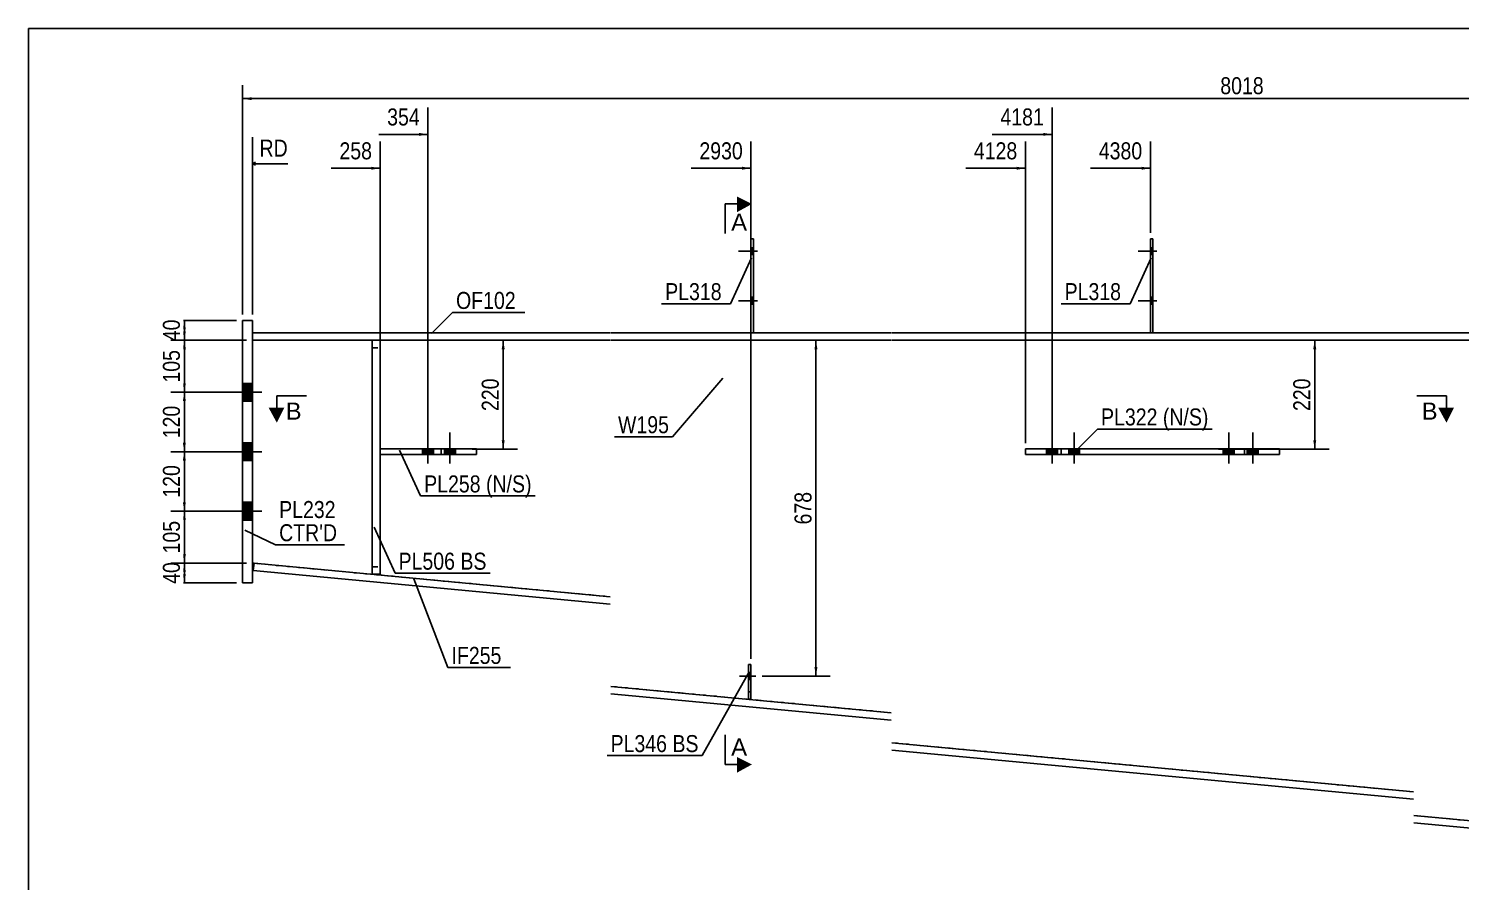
# Model space of a CAD drawing. Header units: millimetres. Extents: x -290 to 123, y -158 to 129.
# Drawn here: x -287.2 to -46.4, y -14.1 to 129.4 of the extents above; entities that cross this region are included whole.
import ezdxf

# ---------------------------------------------------------------- set-up
doc = ezdxf.new("R2010")
doc.units = ezdxf.units.MM
doc.linetypes.add('DXK_LINE_DOT1', pattern=[1.8814, 0.9407, -0.9407])
doc.linetypes.add('DXK_LINE_DOT2', pattern=[3.9198, 1.9599, -1.9599])
doc.styles.add('Arial', font='ARIAL.TTF', dxfattribs={"height": 0.2})
doc.styles.add('Arial Narrow', font='ARIALN.TTF', dxfattribs={"height": 0.2})

# ---------------------------------------------------------------- blocks, each defined once
blk = doc.blocks.new('Unknown-622979363-1210')
at = {"color": 5, "linetype": 'Continuous'}
for p, q in [((122.75, 129.41), (-287.25, 129.41)), ((-287.25, 129.41), (-287.25, -157.59))]:
    blk.add_line(p, q, dxfattribs=at)
blk = doc.blocks.new('Part-622979363-1990 - 1509')
at = {"color": 2, "linetype": 'Continuous'}
for p, q in [((-249.58, 76.96), (-249.58, 78.21)), ((-249.58, 78.21), (-189.4, 78.21)), ((-189.3, 78.21), (-142.13, 78.21)), ((-142.03, 78.21), (-54.28, 78.21)), ((-54.18, 78.21), (-31.56, 78.21)), ((-31.56, 78.21), (-31.56, 76.96)), ((-189.4, 76.96), (-249.58, 76.96)), ((-142.13, 76.96), (-189.3, 76.96)), ((-54.28, 76.96), (-142.03, 76.96)), ((-31.56, 76.96), (-54.18, 76.96))]:
    blk.add_line(p, q, dxfattribs=at)
blk = doc.blocks.new('Bolt-622979363-1798 - 1509')
at = {"linetype": 'Continuous'}
blk.add_hatch(color=3, dxfattribs=at).paths.add_polyline_path([(-165.72, 19.87), (-165.72, 21.03), (-166.13, 21.03), (-166.13, 19.87)])
at = {"color": 3, "linetype": 'Continuous'}
for p, q in [((-164.92, 20.45), (-167.67, 20.45)), ((-165.72, 21.03), (-166.13, 21.03)), ((-165.72, 19.87), (-166.13, 19.87))]:
    blk.add_line(p, q, dxfattribs=at)
blk = doc.blocks.new('Part-622979363-1928 - 1509')
at = {"color": 2, "linetype": 'Continuous'}
for p, q in [((-249.58, 80.29), (-251.25, 80.29)), ((-251.25, 80.29), (-251.25, 36.12)), ((-249.58, 36.12), (-249.58, 80.29)), ((-251.25, 36.12), (-249.58, 36.12))]:
    blk.add_line(p, q, dxfattribs=at)
blk = doc.blocks.new('Bolt-622979363-1800 - 1509')
at = {"linetype": 'Continuous'}
for points in [[(-115.98, 57.71), (-114.15, 57.71), (-114.15, 58.71), (-115.98, 58.71)], [(-112.27, 57.71), (-110.43, 57.71), (-110.43, 58.71), (-112.27, 58.71)]]:
    blk.add_hatch(color=3, dxfattribs=at).paths.add_polyline_path(points)
at = {"color": 3, "linetype": 'Continuous'}
for p, q in [((-115.06, 56.21), (-115.06, 61.46)), ((-111.35, 56.21), (-111.35, 61.46)), ((-115.98, 57.71), (-115.98, 58.71)), ((-114.15, 57.71), (-114.15, 58.71)), ((-112.27, 57.71), (-112.27, 58.71)), ((-110.43, 57.71), (-110.43, 58.71))]:
    blk.add_line(p, q, dxfattribs=at)
blk = doc.blocks.new('Part-622979363-1751 - 1509')
at = {"color": 7, "linetype": 'DXK_LINE_DOT1'}
for p, q in [((-249.58, 76.96), (-189.4, 76.96)), ((-249.58, 39.46), (-249.58, 76.96)), ((-189.3, 76.96), (-142.13, 76.96)), ((-142.03, 76.96), (-54.28, 76.96)), ((-54.18, 76.96), (-6.56, 76.96)), ((-249.33, 39.43), (-189.4, 33.8)), ((-189.3, 18.71), (-142.13, 14.27)), ((-142.03, 9.22), (-54.28, 0.96)), ((-54.18, -3.02), (-6.56, -7.5))]:
    blk.add_line(p, q, dxfattribs=at)
at = {"color": 2, "linetype": 'Continuous'}
for p, q in [((-6.56, -7.5), (-6.56, 76.96)), ((-249.33, 39.43), (-249.58, 39.46))]:
    blk.add_line(p, q, dxfattribs=at)
blk = doc.blocks.new('Part-622979363-1692 - 1509')
at = {"color": 2, "linetype": 'Continuous'}
for p, q in [((-166.13, 16.53), (-166.13, 22.37)), ((-166.13, 22.37), (-165.72, 22.37)), ((-165.72, 22.37), (-165.72, 16.53)), ((-165.72, 16.53), (-166.13, 16.53))]:
    blk.add_line(p, q, dxfattribs=at)
at = {"color": 7, "linetype": 'DXK_LINE_DOT1'}
blk.add_line((-166.13, 17.78), (-165.72, 17.78), dxfattribs=at)
blk = doc.blocks.new('Part-622979363-1795 - 1509')
at = {"color": 2, "linetype": 'Continuous'}
for p, q in [((-249.45, 38.19), (-249.33, 39.43)), ((-249.33, 39.43), (-189.4, 33.8)), ((-189.4, 32.54), (-249.45, 38.19)), ((-189.3, 18.71), (-142.13, 14.27)), ((-142.13, 13.02), (-189.3, 17.45)), ((-142.03, 9.22), (-54.28, 0.96)), ((-54.28, -0.29), (-142.03, 7.96)), ((-54.18, -3.02), (-31.56, -5.15)), ((-31.68, -6.39), (-54.18, -4.28)), ((-31.56, -5.15), (-31.68, -6.39))]:
    blk.add_line(p, q, dxfattribs=at)
blk = doc.blocks.new('Part-622979363-1719 - 1509')
at = {"color": 2, "linetype": 'Continuous'}
for p, q in [((-98.1, 94.04), (-98.51, 94.04)), ((-98.51, 94.04), (-98.51, 78.21)), ((-98.1, 78.21), (-98.1, 94.04))]:
    blk.add_line(p, q, dxfattribs=at)
at = {"color": 7, "linetype": 'DXK_LINE_DOT1'}
blk.add_line((-98.51, 78.21), (-98.1, 78.21), dxfattribs=at)
blk = doc.blocks.new('Bolt-622979363-1799 - 1509')
at = {"color": 3, "linetype": 'DXK_LINE_DOT2'}
for p, q in [((-164.92, 20.45), (-167.67, 20.45)), ((-165.72, 21.03), (-166.13, 21.03)), ((-165.72, 19.87), (-166.13, 19.87))]:
    blk.add_line(p, q, dxfattribs=at)
blk = doc.blocks.new('Part-622979363-1958 - 1509')
at = {"color": 7, "linetype": 'DXK_LINE_DOT1'}
for p, q in [((-166.13, 16.53), (-166.13, 22.37)), ((-166.13, 22.37), (-165.72, 22.37)), ((-165.72, 22.37), (-165.72, 16.53)), ((-165.72, 16.53), (-166.13, 16.53))]:
    blk.add_line(p, q, dxfattribs=at)
blk = doc.blocks.new('Bolt-622979363-1929 - 1509')
at = {"linetype": 'Continuous'}
for points in [[(-251.25, 69.71), (-251.25, 66.71), (-249.58, 66.71), (-249.58, 69.71)], [(-251.25, 69.71), (-251.25, 66.71), (-249.58, 66.71), (-249.58, 69.71)], [(-251.25, 59.71), (-251.25, 56.71), (-249.58, 56.71), (-249.58, 59.71)], [(-251.25, 59.71), (-251.25, 56.71), (-249.58, 56.71), (-249.58, 59.71)], [(-251.25, 49.71), (-251.25, 46.71), (-249.58, 46.71), (-249.58, 49.71)], [(-251.25, 49.71), (-251.25, 46.71), (-249.58, 46.71), (-249.58, 49.71)]]:
    blk.add_hatch(color=3, dxfattribs=at).paths.add_polyline_path(points)
at = {"color": 3, "linetype": 'Continuous'}
for p, q in [((-249.58, 69.71), (-251.25, 69.71)), ((-249.58, 69.71), (-251.25, 69.71)), ((-248, 68.21), (-251.25, 68.21)), ((-248, 68.21), (-251.25, 68.21)), ((-249.58, 66.71), (-251.25, 66.71)), ((-249.58, 66.71), (-251.25, 66.71)), ((-249.58, 59.71), (-251.25, 59.71)), ((-249.58, 59.71), (-251.25, 59.71)), ((-248, 58.21), (-251.25, 58.21)), ((-248, 58.21), (-251.25, 58.21)), ((-249.58, 56.71), (-251.25, 56.71)), ((-249.58, 56.71), (-251.25, 56.71)), ((-249.58, 49.71), (-251.25, 49.71)), ((-249.58, 49.71), (-251.25, 49.71)), ((-248, 48.21), (-251.25, 48.21)), ((-248, 48.21), (-251.25, 48.21)), ((-249.58, 46.71), (-251.25, 46.71)), ((-249.58, 46.71), (-251.25, 46.71))]:
    blk.add_line(p, q, dxfattribs=at)
blk = doc.blocks.new('Bolt-622979363-1801 - 1509')
at = {"linetype": 'Continuous'}
for points in [[(-165.3, 91.37), (-165.3, 92.54), (-165.72, 92.54), (-165.72, 91.37)], [(-165.3, 91.37), (-165.3, 92.54), (-165.72, 92.54), (-165.72, 91.37)], [(-165.3, 83.04), (-165.3, 84.21), (-165.72, 84.21), (-165.72, 83.04)], [(-165.3, 83.04), (-165.3, 84.21), (-165.72, 84.21), (-165.72, 83.04)]]:
    blk.add_hatch(color=3, dxfattribs=at).paths.add_polyline_path(points)
at = {"color": 3, "linetype": 'Continuous'}
for p, q in [((-164.63, 91.96), (-167.8, 91.96)), ((-164.63, 91.96), (-167.8, 91.96)), ((-165.3, 92.54), (-165.72, 92.54)), ((-165.3, 92.54), (-165.72, 92.54)), ((-165.3, 91.37), (-165.72, 91.37)), ((-165.3, 91.37), (-165.72, 91.37)), ((-164.63, 83.62), (-167.8, 83.62)), ((-164.63, 83.62), (-167.8, 83.62)), ((-165.3, 84.21), (-165.72, 84.21)), ((-165.3, 84.21), (-165.72, 84.21)), ((-165.3, 83.04), (-165.72, 83.04)), ((-165.3, 83.04), (-165.72, 83.04))]:
    blk.add_line(p, q, dxfattribs=at)
blk = doc.blocks.new('Bolt-622979363-1930 - 1509')
at = {"linetype": 'Continuous'}
for points in [[(-221, 57.71), (-219.16, 57.71), (-219.16, 58.71), (-221, 58.71)], [(-217.28, 57.71), (-215.45, 57.71), (-215.45, 58.71), (-217.28, 58.71)]]:
    blk.add_hatch(color=3, dxfattribs=at).paths.add_polyline_path(points)
at = {"color": 3, "linetype": 'Continuous'}
for p, q in [((-220.08, 56.21), (-220.08, 61.46)), ((-216.37, 56.21), (-216.37, 61.46)), ((-221, 57.71), (-221, 58.71)), ((-219.16, 57.71), (-219.16, 58.71)), ((-217.28, 57.71), (-217.28, 58.71)), ((-215.45, 57.71), (-215.45, 58.71))]:
    blk.add_line(p, q, dxfattribs=at)
blk = doc.blocks.new('Bolt-622979363-1802 - 1509')
at = {"linetype": 'Continuous'}
for points in [[(-98.1, 91.37), (-98.1, 92.54), (-98.51, 92.54), (-98.51, 91.37)], [(-98.1, 91.37), (-98.1, 92.54), (-98.51, 92.54), (-98.51, 91.37)], [(-98.1, 83.04), (-98.1, 84.21), (-98.51, 84.21), (-98.51, 83.04)], [(-98.1, 83.04), (-98.1, 84.21), (-98.51, 84.21), (-98.51, 83.04)]]:
    blk.add_hatch(color=3, dxfattribs=at).paths.add_polyline_path(points)
at = {"color": 3, "linetype": 'Continuous'}
for p, q in [((-97.43, 91.96), (-100.6, 91.96)), ((-97.43, 91.96), (-100.6, 91.96)), ((-98.1, 92.54), (-98.51, 92.54)), ((-98.1, 92.54), (-98.51, 92.54)), ((-98.1, 91.37), (-98.51, 91.37)), ((-98.1, 91.37), (-98.51, 91.37)), ((-97.43, 83.62), (-100.6, 83.62)), ((-97.43, 83.62), (-100.6, 83.62)), ((-98.1, 84.21), (-98.51, 84.21)), ((-98.1, 84.21), (-98.51, 84.21)), ((-98.1, 83.04), (-98.51, 83.04)), ((-98.1, 83.04), (-98.51, 83.04))]:
    blk.add_line(p, q, dxfattribs=at)
blk = doc.blocks.new('Part-622979363-1935 - 1509')
at = {"color": 2, "linetype": 'Continuous'}
for p, q in [((-165.72, 78.21), (-165.72, 94.04)), ((-165.72, 94.04), (-165.3, 94.04)), ((-165.3, 78.21), (-165.3, 94.04))]:
    blk.add_line(p, q, dxfattribs=at)
at = {"color": 7, "linetype": 'DXK_LINE_DOT1'}
blk.add_line((-165.72, 78.21), (-165.3, 78.21), dxfattribs=at)
blk = doc.blocks.new('Bolt-622979363-1936 - 1509')
at = {"linetype": 'Continuous'}
for points in [[(-86.26, 57.71), (-84.43, 57.71), (-84.43, 58.71), (-86.26, 58.71)], [(-82.22, 57.71), (-80.39, 57.71), (-80.39, 58.71), (-82.22, 58.71)]]:
    blk.add_hatch(color=3, dxfattribs=at).paths.add_polyline_path(points)
at = {"color": 3, "linetype": 'Continuous'}
for p, q in [((-85.34, 56.21), (-85.34, 61.46)), ((-81.31, 56.21), (-81.31, 61.46)), ((-86.26, 57.71), (-86.26, 58.71)), ((-84.43, 57.71), (-84.43, 58.71)), ((-82.22, 57.71), (-82.22, 58.71)), ((-80.39, 57.71), (-80.39, 58.71))]:
    blk.add_line(p, q, dxfattribs=at)
blk = doc.blocks.new('Part-622979363-2034 - 1509')
at = {"color": 2, "linetype": 'Continuous'}
for p, q in [((-229.43, 76.96), (-229.43, 37.58)), ((-228.1, 76.96), (-228.1, 58.71)), ((-228.1, 37.58), (-228.1, 57.71)), ((-229.43, 37.58), (-228.1, 37.58))]:
    blk.add_line(p, q, dxfattribs=at)
at = {"color": 7, "linetype": 'DXK_LINE_DOT1'}
for p, q in [((-229.43, 75.71), (-228.1, 75.71)), ((-228.1, 58.71), (-228.1, 38.83)), ((-229.43, 38.83), (-228.1, 38.83))]:
    blk.add_line(p, q, dxfattribs=at)
blk = doc.blocks.new('Part-622979363-2093 - 1509')
at = {"color": 2, "linetype": 'Continuous'}
for p, q in [((-228.1, 57.71), (-228.1, 58.71)), ((-211.9, 58.71), (-228.1, 58.71)), ((-217.87, 57.71), (-217.87, 58.71)), ((-211.9, 57.71), (-211.9, 58.71)), ((-211.9, 57.71), (-228.1, 57.71))]:
    blk.add_line(p, q, dxfattribs=at)
blk = doc.blocks.new('Part-622979363-2098 - 1509')
at = {"color": 7, "linetype": 'DXK_LINE_DOT1'}
for p, q in [((-229.43, 76.96), (-229.43, 37.58)), ((-228.1, 76.96), (-228.1, 58.71)), ((-228.1, 38.83), (-228.1, 37.58)), ((-229.43, 37.58), (-228.1, 37.58))]:
    blk.add_line(p, q, dxfattribs=at)
blk = doc.blocks.new('Part-622979363-8249 - 1509')
at = {"color": 2, "linetype": 'Continuous'}
for p, q in [((-76.78, 58.71), (-119.53, 58.71)), ((-119.53, 58.71), (-119.53, 57.71)), ((-113.56, 57.71), (-113.56, 58.71)), ((-82.69, 57.71), (-82.69, 58.71)), ((-76.78, 58.71), (-76.78, 57.71)), ((-76.78, 57.71), (-119.53, 57.71))]:
    blk.add_line(p, q, dxfattribs=at)
blk = doc.blocks.new('StraightDimension-622979363-2639 - 1509')
at = {"linetype": 'Continuous'}
for points in [[(-261.3, 66.71), (-261.05, 68.21), (-260.8, 66.71)], [(-260.8, 59.71), (-261.05, 58.21), (-261.3, 59.71)]]:
    blk.add_hatch(color=7, dxfattribs=at).paths.add_polyline_path(points)
at = {"color": 7, "linetype": 'Continuous'}
for p, q in [((-250.58, 68.21), (-263.3, 68.21)), ((-261.05, 58.21), (-261.05, 68.21)), ((-250.58, 58.21), (-263.3, 58.21))]:
    blk.add_line(p, q, dxfattribs=at)
at = {"color": 0}
blk.add_wipeout([(-261.2, 66.55), (-265.4, 66.55), (-265.4, 59.87), (-261.2, 59.87)], dxfattribs=at)
at = {"color": 3, "style": 'Arial Narrow'}
blk.add_text('120', height=2.863, rotation=90.0002, dxfattribs=at).set_placement((-261.8, 60.47))
blk = doc.blocks.new('StraightDimension-622979363-2538 - 1509')
at = {"linetype": 'Continuous'}
blk.add_hatch(color=7, dxfattribs=at).paths.add_polyline_path([(-249.75, 117.37), (-251.25, 117.62), (-249.75, 117.87)])
at = {"color": 7, "linetype": 'Continuous'}
for p, q in [((-251.25, 81.29), (-251.25, 119.87)), ((-251.25, 117.62), (85.04, 117.62))]:
    blk.add_line(p, q, dxfattribs=at)
at = {"color": 0}
blk.add_wipeout([(-78.85, 117.77), (-78.85, 121.97), (-87.36, 121.97), (-87.36, 117.77)], dxfattribs=at)
at = {"color": 3, "style": 'Arial Narrow'}
blk.add_text('8018', height=2.863, dxfattribs=at).set_placement((-86.76, 118.37))
blk = doc.blocks.new('StraightDimension-622979363-2110 - 1509')
at = {"linetype": 'Continuous'}
for points in [[(-155.04, 75.46), (-154.79, 76.96), (-154.54, 75.46)], [(-154.54, 21.95), (-154.79, 20.45), (-155.04, 21.95)]]:
    blk.add_hatch(color=7, dxfattribs=at).paths.add_polyline_path(points)
at = {"color": 7, "linetype": 'Continuous'}
for p, q in [((-163.84, 76.96), (-152.39, 76.96)), ((-154.79, 20.45), (-154.79, 76.96)), ((-163.82, 20.45), (-152.39, 20.45))]:
    blk.add_line(p, q, dxfattribs=at)
at = {"color": 0}
blk.add_wipeout([(-154.94, 52.05), (-159.14, 52.05), (-159.14, 45.36), (-154.94, 45.36)], dxfattribs=at)
at = {"color": 3, "style": 'Arial Narrow'}
blk.add_text('678', height=2.863, rotation=90.0002, dxfattribs=at).set_placement((-155.54, 45.96))
blk = doc.blocks.new('StraightDimension-622979363-2570 - 1509')
at = {"linetype": 'Continuous'}
for points in [[(-261.3, 78.79), (-261.05, 80.29), (-260.8, 78.79)], [(-260.8, 78.46), (-261.05, 76.96), (-261.3, 78.46)]]:
    blk.add_hatch(color=7, dxfattribs=at).paths.add_polyline_path(points)
at = {"color": 7, "linetype": 'Continuous'}
for p, q in [((-252.25, 80.29), (-263.3, 80.29)), ((-261.05, 76.96), (-261.05, 80.29)), ((-250.58, 76.96), (-263.3, 76.96))]:
    blk.add_line(p, q, dxfattribs=at)
at = {"color": 0}
blk.add_wipeout([(-261.2, 81.05), (-265.4, 81.05), (-265.4, 76.2), (-261.2, 76.2)], dxfattribs=at)
at = {"color": 3, "style": 'Arial Narrow'}
blk.add_text('40', height=2.863, rotation=90.0002, dxfattribs=at).set_placement((-261.8, 76.8))
blk = doc.blocks.new('StraightDimension-622979363-2579 - 1509')
at = {"linetype": 'Continuous'}
for points in [[(-261.3, 37.96), (-261.05, 39.46), (-260.8, 37.96)], [(-260.8, 37.62), (-261.05, 36.12), (-261.3, 37.62)]]:
    blk.add_hatch(color=7, dxfattribs=at).paths.add_polyline_path(points)
at = {"color": 7, "linetype": 'Continuous'}
for p, q in [((-250.58, 39.46), (-263.3, 39.46)), ((-261.05, 36.12), (-261.05, 39.46)), ((-252.25, 36.12), (-263.3, 36.12))]:
    blk.add_line(p, q, dxfattribs=at)
at = {"color": 0}
blk.add_wipeout([(-261.2, 40.22), (-265.4, 40.22), (-265.4, 35.36), (-261.2, 35.36)], dxfattribs=at)
at = {"color": 3, "style": 'Arial Narrow'}
blk.add_text('40', height=2.863, rotation=90.0002, dxfattribs=at).set_placement((-261.8, 35.96))
blk = doc.blocks.new('StraightDimension-622979363-2589 - 1509')
at = {"linetype": 'Continuous'}
for points in [[(-261.3, 56.71), (-261.05, 58.21), (-260.8, 56.71)], [(-260.8, 49.71), (-261.05, 48.21), (-261.3, 49.71)]]:
    blk.add_hatch(color=7, dxfattribs=at).paths.add_polyline_path(points)
at = {"color": 7, "linetype": 'Continuous'}
for p, q in [((-250.58, 58.21), (-263.3, 58.21)), ((-261.05, 48.21), (-261.05, 58.21)), ((-250.58, 48.21), (-263.3, 48.21))]:
    blk.add_line(p, q, dxfattribs=at)
at = {"color": 0}
blk.add_wipeout([(-261.2, 56.55), (-265.4, 56.55), (-265.4, 49.87), (-261.2, 49.87)], dxfattribs=at)
at = {"color": 3, "style": 'Arial Narrow'}
blk.add_text('120', height=2.863, rotation=90.0002, dxfattribs=at).set_placement((-261.8, 50.47))
blk = doc.blocks.new('StraightDimension-622979363-2606 - 1509')
at = {"linetype": 'Continuous'}
for points in [[(-261.3, 46.71), (-261.05, 48.21), (-260.8, 46.71)], [(-260.8, 40.96), (-261.05, 39.46), (-261.3, 40.96)]]:
    blk.add_hatch(color=7, dxfattribs=at).paths.add_polyline_path(points)
at = {"color": 7, "linetype": 'Continuous'}
for p, q in [((-250.58, 48.21), (-263.3, 48.21)), ((-261.05, 39.46), (-261.05, 48.21)), ((-250.58, 39.46), (-263.3, 39.46))]:
    blk.add_line(p, q, dxfattribs=at)
at = {"color": 0}
blk.add_wipeout([(-261.2, 47.18), (-265.4, 47.18), (-265.4, 40.49), (-261.2, 40.49)], dxfattribs=at)
at = {"color": 3, "style": 'Arial Narrow'}
blk.add_text('105', height=2.863, rotation=90.0002, dxfattribs=at).set_placement((-261.8, 41.09))
blk = doc.blocks.new('StraightDimension-622979363-2623 - 1509')
at = {"linetype": 'Continuous'}
for points in [[(-261.3, 75.46), (-261.05, 76.96), (-260.8, 75.46)], [(-260.8, 69.71), (-261.05, 68.21), (-261.3, 69.71)]]:
    blk.add_hatch(color=7, dxfattribs=at).paths.add_polyline_path(points)
at = {"color": 7, "linetype": 'Continuous'}
for p, q in [((-250.58, 76.96), (-263.3, 76.96)), ((-261.05, 68.21), (-261.05, 76.96)), ((-250.58, 68.21), (-263.3, 68.21))]:
    blk.add_line(p, q, dxfattribs=at)
at = {"color": 0}
blk.add_wipeout([(-261.2, 75.93), (-265.4, 75.93), (-265.4, 69.24), (-261.2, 69.24)], dxfattribs=at)
at = {"color": 3, "style": 'Arial Narrow'}
blk.add_text('105', height=2.863, rotation=90.0002, dxfattribs=at).set_placement((-261.8, 69.84))
blk = doc.blocks.new('StraightDimension-622979363-9991 - 1509')
at = {"linetype": 'Continuous'}
for points in [[(-71.12, 75.46), (-70.87, 76.96), (-70.62, 75.46)], [(-70.62, 60.12), (-70.87, 58.62), (-71.12, 60.12)]]:
    blk.add_hatch(color=7, dxfattribs=at).paths.add_polyline_path(points)
at = {"color": 7, "linetype": 'Continuous'}
for p, q in [((-87.09, 76.96), (-68.47, 76.96)), ((-70.87, 58.62), (-70.87, 76.96)), ((-87.09, 58.62), (-68.47, 58.62))]:
    blk.add_line(p, q, dxfattribs=at)
at = {"color": 0}
blk.add_wipeout([(-71.02, 71.13), (-75.22, 71.13), (-75.22, 64.45), (-71.02, 64.45)], dxfattribs=at)
at = {"color": 3, "style": 'Arial Narrow'}
blk.add_text('220', height=2.863, rotation=90.0002, dxfattribs=at).set_placement((-71.62, 65.05))
blk = doc.blocks.new('StraightDimension-622979363-10006 - 1509')
at = {"linetype": 'Continuous'}
for points in [[(-207.66, 75.46), (-207.41, 76.96), (-207.16, 75.46)], [(-207.16, 60.12), (-207.41, 58.62), (-207.66, 60.12)]]:
    blk.add_hatch(color=7, dxfattribs=at).paths.add_polyline_path(points)
at = {"color": 7, "linetype": 'Continuous'}
for p, q in [((-212.63, 76.96), (-205.01, 76.96)), ((-207.41, 58.62), (-207.41, 76.96)), ((-212.63, 58.62), (-205.01, 58.62))]:
    blk.add_line(p, q, dxfattribs=at)
at = {"color": 0}
blk.add_wipeout([(-207.56, 71.13), (-211.76, 71.13), (-211.76, 64.45), (-207.56, 64.45)], dxfattribs=at)
at = {"color": 3, "style": 'Arial Narrow'}
blk.add_text('220', height=2.863, rotation=90.0002, dxfattribs=at).set_placement((-208.16, 65.05))
blk = doc.blocks.new('StraightDimension-622979363-14090 - 1509')
at = {"linetype": 'Continuous'}
blk.add_hatch(color=7, dxfattribs=at).paths.add_polyline_path([(-100.01, 106.16), (-98.51, 105.91), (-100.01, 105.66)])
at = {"color": 7, "linetype": 'Continuous'}
for p, q in [((-98.51, 95.04), (-98.51, 110.41)), ((-108.58, 105.91), (-98.51, 105.91))]:
    blk.add_line(p, q, dxfattribs=at)
at = {"color": 0}
blk.add_wipeout([(-99.29, 106.81), (-99.29, 111.01), (-107.8, 111.01), (-107.8, 106.81)], dxfattribs=at)
at = {"color": 3, "style": 'Arial Narrow'}
blk.add_text('4380', height=2.863, dxfattribs=at).set_placement((-107.2, 107.41))
blk = doc.blocks.new('StraightDimension-622979363-14091 - 1509')
at = {"linetype": 'Continuous'}
blk.add_hatch(color=7, dxfattribs=at).paths.add_polyline_path([(-116.56, 111.86), (-115.06, 111.61), (-116.56, 111.36)])
at = {"color": 7, "linetype": 'Continuous'}
for p, q in [((-115.06, 59.21), (-115.06, 116.11)), ((-125.13, 111.61), (-115.06, 111.61))]:
    blk.add_line(p, q, dxfattribs=at)
at = {"color": 0}
blk.add_wipeout([(-115.84, 112.51), (-115.84, 116.71), (-124.35, 116.71), (-124.35, 112.51)], dxfattribs=at)
at = {"color": 3, "style": 'Arial Narrow'}
blk.add_text('4181', height=2.863, dxfattribs=at).set_placement((-123.75, 113.11))
blk = doc.blocks.new('StraightDimension-622979363-14092 - 1509')
at = {"linetype": 'Continuous'}
blk.add_hatch(color=7, dxfattribs=at).paths.add_polyline_path([(-121.03, 106.16), (-119.53, 105.91), (-121.03, 105.66)])
at = {"color": 7, "linetype": 'Continuous'}
for p, q in [((-119.53, 59.62), (-119.53, 110.41)), ((-129.59, 105.91), (-119.53, 105.91))]:
    blk.add_line(p, q, dxfattribs=at)
at = {"color": 0}
blk.add_wipeout([(-120.31, 106.81), (-120.31, 111.01), (-128.82, 111.01), (-128.82, 106.81)], dxfattribs=at)
at = {"color": 3, "style": 'Arial Narrow'}
blk.add_text('4128', height=2.863, dxfattribs=at).set_placement((-128.22, 107.41))
blk = doc.blocks.new('StraightDimension-622979363-14093 - 1509')
at = {"linetype": 'Continuous'}
blk.add_hatch(color=7, dxfattribs=at).paths.add_polyline_path([(-167.22, 106.16), (-165.72, 105.91), (-167.22, 105.66)])
at = {"color": 7, "linetype": 'Continuous'}
for p, q in [((-165.72, 23.37), (-165.72, 110.41)), ((-175.78, 105.91), (-165.72, 105.91))]:
    blk.add_line(p, q, dxfattribs=at)
at = {"color": 0}
blk.add_wipeout([(-166.49, 106.81), (-166.49, 111.01), (-175, 111.01), (-175, 106.81)], dxfattribs=at)
at = {"color": 3, "style": 'Arial Narrow'}
blk.add_text('2930', height=2.863, dxfattribs=at).set_placement((-174.4, 107.41))
blk = doc.blocks.new('StraightDimension-622979363-14094 - 1509')
at = {"linetype": 'Continuous'}
blk.add_hatch(color=7, dxfattribs=at).paths.add_polyline_path([(-221.57, 111.86), (-220.07, 111.61), (-221.57, 111.36)])
at = {"color": 7, "linetype": 'Continuous'}
for p, q in [((-220.07, 59.21), (-220.07, 116.11)), ((-228.31, 111.61), (-220.07, 111.61))]:
    blk.add_line(p, q, dxfattribs=at)
at = {"color": 0}
blk.add_wipeout([(-220.85, 112.51), (-220.85, 116.71), (-227.53, 116.71), (-227.53, 112.51)], dxfattribs=at)
at = {"color": 3, "style": 'Arial Narrow'}
blk.add_text('354', height=2.863, dxfattribs=at).set_placement((-226.93, 113.11))
blk = doc.blocks.new('StraightDimension-622979363-14095 - 1509')
at = {"linetype": 'Continuous'}
blk.add_hatch(color=7, dxfattribs=at).paths.add_polyline_path([(-229.6, 106.16), (-228.1, 105.91), (-229.6, 105.66)])
at = {"color": 7, "linetype": 'Continuous'}
for p, q in [((-228.1, 38.58), (-228.1, 110.41)), ((-236.33, 105.91), (-228.1, 105.91))]:
    blk.add_line(p, q, dxfattribs=at)
at = {"color": 0, "linetype": 'Continuous'}
blk.add_wipeout([(-243.05, 107.26), (-243.05, 111.46), (-249, 111.46), (-249, 107.26)], dxfattribs=at)
at = {"color": 7, "linetype": 'Continuous'}
for p, q in [((-249.58, 81.29), (-249.58, 111.16)), ((-249.08, 106.91), (-249.58, 106.66)), ((-249.08, 106.41), (-249.58, 106.66)), ((-243.65, 106.66), (-249.58, 106.66))]:
    blk.add_line(p, q, dxfattribs=at)
at = {"color": 3, "linetype": 'Continuous', "style": 'Arial Narrow'}
blk.add_text('RD', height=2.863, dxfattribs=at).set_placement((-248.4, 107.86))
at = {"color": 0}
blk.add_wipeout([(-228.87, 106.81), (-228.87, 111.01), (-235.56, 111.01), (-235.56, 106.81)], dxfattribs=at)
at = {"color": 3, "style": 'Arial Narrow'}
blk.add_text('258', height=2.863, dxfattribs=at).set_placement((-234.96, 107.41))
blk = doc.blocks.new('Mark-622979363-1924 - 1509')
at = {"color": 0}
blk.add_wipeout([(-235.6, 47.04), (-235.6, 50.04), (-245.1, 50.04), (-245.1, 47.04)], dxfattribs=at)
blk.add_wipeout([(-235.6, 47.04), (-235.6, 50.04), (-245.1, 50.04), (-245.1, 47.04)], dxfattribs=at)
blk.add_wipeout([(-235.34, 43.14), (-235.34, 46.14), (-245.1, 46.14), (-245.1, 43.14)], dxfattribs=at)
blk.add_wipeout([(-235.34, 43.14), (-235.34, 46.14), (-245.1, 46.14), (-245.1, 43.14)], dxfattribs=at)
at = {"color": 7, "linetype": 'Continuous'}
for p, q in [((-250.89, 44.98), (-245.7, 42.54)), ((-245.7, 42.54), (-234.1, 42.54))]:
    blk.add_line(p, q, dxfattribs=at)
at = {"color": 3, "style": 'Arial Narrow'}
blk.add_text('PL232', height=2.863, dxfattribs=at).set_placement((-245.1, 47.04))
at = {"color": 1, "style": 'Arial Narrow'}
blk.add_text("CTR'D", height=2.863, dxfattribs=at).set_placement((-245.1, 43.14))
blk = doc.blocks.new('Mark-622979363-1791 - 1509')
at = {"color": 0}
blk.add_wipeout([(-207.7, 22.49), (-207.7, 25.49), (-216.1, 25.49), (-216.1, 22.49)], dxfattribs=at)
blk.add_wipeout([(-207.7, 22.49), (-207.7, 25.49), (-216.1, 25.49), (-216.1, 22.49)], dxfattribs=at)
at = {"color": 7, "linetype": 'Continuous'}
for p, q in [((-222.46, 36.8), (-216.7, 21.89)), ((-216.7, 21.89), (-206.2, 21.89))]:
    blk.add_line(p, q, dxfattribs=at)
at = {"color": 3, "style": 'Arial Narrow'}
blk.add_text('IF255', height=2.863, dxfattribs=at).set_placement((-216.1, 22.49))
blk = doc.blocks.new('Mark-622979363-1715 - 1509')
at = {"color": 7, "linetype": 'Continuous'}
blk.add_line((-98.41, 90.85), (-101.94, 83.11), dxfattribs=at)
at = {"color": 0}
blk.add_wipeout([(-103.44, 83.71), (-103.44, 86.71), (-112.95, 86.71), (-112.95, 83.71)], dxfattribs=at)
blk.add_wipeout([(-103.44, 83.71), (-103.44, 86.71), (-112.95, 86.71), (-112.95, 83.71)], dxfattribs=at)
at = {"color": 7, "linetype": 'Continuous'}
blk.add_line((-113.55, 83.11), (-101.94, 83.11), dxfattribs=at)
at = {"color": 3, "style": 'Arial Narrow'}
blk.add_text('PL318', height=2.863, dxfattribs=at).set_placement((-112.95, 83.71))
blk = doc.blocks.new('Mark-622979363-1747 - 1509')
at = {"color": 0}
blk.add_wipeout([(-179.51, 61.32), (-179.51, 64.32), (-188.09, 64.32), (-188.09, 61.32)], dxfattribs=at)
blk.add_wipeout([(-179.51, 61.32), (-179.51, 64.32), (-188.09, 64.32), (-188.09, 61.32)], dxfattribs=at)
at = {"color": 7, "linetype": 'Continuous'}
for p in [(-170.48, 70.56), (-188.69, 60.72)]:
    blk.add_line(p, (-178.91, 60.72), dxfattribs=at)
at = {"color": 3, "style": 'Arial Narrow'}
blk.add_text('W195', height=2.863, dxfattribs=at).set_placement((-188.09, 61.32))
blk = doc.blocks.new('Mark-622979363-1931 - 1509')
at = {"color": 7, "linetype": 'Continuous'}
blk.add_line((-165.61, 90.85), (-169.14, 83.11), dxfattribs=at)
at = {"color": 0}
blk.add_wipeout([(-170.64, 83.71), (-170.64, 86.71), (-180.15, 86.71), (-180.15, 83.71)], dxfattribs=at)
blk.add_wipeout([(-170.64, 83.71), (-170.64, 86.71), (-180.15, 86.71), (-180.15, 83.71)], dxfattribs=at)
at = {"color": 7, "linetype": 'Continuous'}
blk.add_line((-180.75, 83.11), (-169.14, 83.11), dxfattribs=at)
at = {"color": 3, "style": 'Arial Narrow'}
blk.add_text('PL318', height=2.863, dxfattribs=at).set_placement((-180.15, 83.71))
blk = doc.blocks.new('Mark-622979363-1986 - 1509')
at = {"color": 0}
blk.add_wipeout([(-205.29, 82.23), (-205.29, 85.23), (-215.34, 85.23), (-215.34, 82.23)], dxfattribs=at)
blk.add_wipeout([(-205.29, 82.23), (-205.29, 85.23), (-215.34, 85.23), (-215.34, 82.23)], dxfattribs=at)
at = {"color": 7, "linetype": 'Continuous'}
for p, q in [((-219.47, 78.09), (-215.94, 81.63)), ((-215.94, 81.63), (-203.79, 81.63))]:
    blk.add_line(p, q, dxfattribs=at)
at = {"color": 3, "style": 'Arial Narrow'}
blk.add_text('OF102', height=2.863, dxfattribs=at).set_placement((-215.34, 82.23))
blk = doc.blocks.new('Mark-622979363-2089 - 1509')
at = {"color": 0}
blk.add_wipeout([(-211.2, 51.35), (-211.2, 54.35), (-220.7, 54.35), (-220.7, 51.35)], dxfattribs=at)
blk.add_wipeout([(-211.2, 51.35), (-211.2, 54.35), (-220.7, 54.35), (-220.7, 51.35)], dxfattribs=at)
at = {"color": 7, "linetype": 'Continuous'}
blk.add_line((-224.83, 58.48), (-221.3, 50.75), dxfattribs=at)
at = {"color": 0}
blk.add_wipeout([(-202.63, 51.35), (-202.63, 54.35), (-210.3, 54.35), (-210.3, 51.35)], dxfattribs=at)
blk.add_wipeout([(-202.63, 51.35), (-202.63, 54.35), (-210.3, 54.35), (-210.3, 51.35)], dxfattribs=at)
at = {"color": 7, "linetype": 'Continuous'}
blk.add_line((-221.3, 50.75), (-202.03, 50.75), dxfattribs=at)
at = {"color": 3, "style": 'Arial Narrow'}
for s, p in [('PL258', (-220.7, 51.35)), ('(N/', (-210.3, 51.35)), ('S)', (-205.92, 51.35))]:
    blk.add_text(s, height=2.863, dxfattribs=at).set_placement(p)
blk = doc.blocks.new('SectionMark-622979363-2679 - 1509')
at = {"color": 7, "linetype": 'Continuous'}
for p, q in [((-170.05, 99.9), (-168.05, 99.9)), ((-170.05, 5.57), (-168.05, 5.57))]:
    blk.add_line(p, q, dxfattribs=at)
at = {"color": 0, "linetype": 'Continuous'}
for points in [[(-166.38, 95.4), (-166.38, 98.4), (-169.05, 98.4), (-169.05, 95.4)], [(-166.38, 7.07), (-166.38, 10.07), (-169.05, 10.07), (-169.05, 7.07)]]:
    blk.add_wipeout(points, dxfattribs=at)
at = {"linetype": 'Continuous'}
for points in [[(-168.05, 101.15), (-165.55, 99.9), (-168.05, 98.53)], [(-168.05, 6.82), (-165.55, 5.57), (-168.05, 4.2)]]:
    blk.add_hatch(color=7, dxfattribs=at).paths.add_polyline_path(points)
at = {"color": 7, "linetype": 'Continuous'}
for p, q in [((-170.05, 99.9), (-170.05, 94.9)), ((-170.05, 5.57), (-170.05, 10.57))]:
    blk.add_line(p, q, dxfattribs=at)
at = {"color": 136, "linetype": 'Continuous', "style": 'Arial'}
for p in [(-169.05, 95.4), (-169.05, 7.07)]:
    blk.add_text('A', height=2.87, dxfattribs=at).set_placement(p)
blk = doc.blocks.new('MarkSet-622979363-9838 - 1509')
at = {"color": 0}
blk.add_wipeout([(-215.5, 38.35), (-215.5, 41.35), (-225.01, 41.35), (-225.01, 38.35)], dxfattribs=at)
blk.add_wipeout([(-215.5, 38.35), (-215.5, 41.35), (-225.01, 41.35), (-225.01, 38.35)], dxfattribs=at)
at = {"color": 7, "linetype": 'Continuous'}
blk.add_line((-229.14, 45.48), (-225.61, 37.75), dxfattribs=at)
at = {"color": 0}
blk.add_wipeout([(-210.22, 38.35), (-210.22, 41.35), (-214.6, 41.35), (-214.6, 38.35)], dxfattribs=at)
blk.add_wipeout([(-210.22, 38.35), (-210.22, 41.35), (-214.6, 41.35), (-214.6, 38.35)], dxfattribs=at)
at = {"color": 7, "linetype": 'Continuous'}
blk.add_line((-225.61, 37.75), (-209.62, 37.75), dxfattribs=at)
at = {"color": 3, "style": 'Arial Narrow'}
for s, p in [('PL506', (-225.01, 38.35)), ('BS', (-214.6, 38.35))]:
    blk.add_text(s, height=2.863, dxfattribs=at).set_placement(p)
blk = doc.blocks.new('MarkSet-622979363-2704 - 1509')
at = {"color": 0}
blk.add_wipeout([(-179.83, 7.65), (-179.83, 10.65), (-189.34, 10.65), (-189.34, 7.65)], dxfattribs=at)
blk.add_wipeout([(-179.83, 7.65), (-179.83, 10.65), (-189.34, 10.65), (-189.34, 7.65)], dxfattribs=at)
blk.add_wipeout([(-174.55, 7.65), (-174.55, 10.65), (-178.93, 10.65), (-178.93, 7.65)], dxfattribs=at)
blk.add_wipeout([(-174.55, 7.65), (-174.55, 10.65), (-178.93, 10.65), (-178.93, 7.65)], dxfattribs=at)
at = {"color": 7, "linetype": 'Continuous'}
for p in [(-166.02, 21.18), (-189.94, 7.05)]:
    blk.add_line(p, (-173.95, 7.05), dxfattribs=at)
at = {"color": 3, "style": 'Arial Narrow'}
for s, p in [('PL346', (-189.34, 7.65)), ('BS', (-178.93, 7.65))]:
    blk.add_text(s, height=2.863, dxfattribs=at).set_placement(p)
blk = doc.blocks.new('Mark-622979363-8261 - 1509')
at = {"color": 0}
blk.add_wipeout([(-97.32, 62.62), (-97.32, 65.62), (-106.82, 65.62), (-106.82, 62.62)], dxfattribs=at)
blk.add_wipeout([(-97.32, 62.62), (-97.32, 65.62), (-106.82, 65.62), (-106.82, 62.62)], dxfattribs=at)
at = {"color": 7, "linetype": 'Continuous'}
blk.add_line((-110.96, 58.48), (-107.42, 62.02), dxfattribs=at)
at = {"color": 0}
blk.add_wipeout([(-88.75, 62.62), (-88.75, 65.62), (-96.42, 65.62), (-96.42, 62.62)], dxfattribs=at)
blk.add_wipeout([(-88.75, 62.62), (-88.75, 65.62), (-96.42, 65.62), (-96.42, 62.62)], dxfattribs=at)
at = {"color": 7, "linetype": 'Continuous'}
blk.add_line((-107.42, 62.02), (-88.15, 62.02), dxfattribs=at)
at = {"color": 3, "style": 'Arial Narrow'}
for s, p in [('PL322', (-106.82, 62.62)), ('(N/', (-96.42, 62.62)), ('S)', (-92.04, 62.62))]:
    blk.add_text(s, height=2.863, dxfattribs=at).set_placement(p)
blk = doc.blocks.new('SectionMark-622979363-12331 - 1509')
at = {"color": 7, "linetype": 'Continuous'}
for p, q in [((-245.5, 67.6), (-245.5, 65.6)), ((-48.71, 67.6), (-48.71, 65.6))]:
    blk.add_line(p, q, dxfattribs=at)
at = {"color": 0, "linetype": 'Continuous'}
for points in [[(-241.33, 63.6), (-241.33, 66.6), (-244, 66.6), (-244, 63.6)], [(-50.21, 63.6), (-50.21, 66.6), (-52.88, 66.6), (-52.88, 63.6)]]:
    blk.add_wipeout(points, dxfattribs=at)
at = {"linetype": 'Continuous'}
for points in [[(-244.25, 65.6), (-245.5, 63.1), (-246.87, 65.6)], [(-47.46, 65.6), (-48.71, 63.1), (-50.09, 65.6)]]:
    blk.add_hatch(color=7, dxfattribs=at).paths.add_polyline_path(points)
at = {"color": 7, "linetype": 'Continuous'}
for p, q in [((-245.5, 67.6), (-240.5, 67.6)), ((-48.71, 67.6), (-53.71, 67.6))]:
    blk.add_line(p, q, dxfattribs=at)
at = {"color": 136, "linetype": 'Continuous', "style": 'Arial'}
for p in [(-244, 63.6), (-52.88, 63.6)]:
    blk.add_text('B', height=2.87, dxfattribs=at).set_placement(p)

msp = doc.modelspace()

# ---------------------------------------------------------------- block references
for name in ['Unknown-622979363-1210', 'Part-622979363-1935 - 1509', 'Part-622979363-1719 - 1509', 'Bolt-622979363-1801 - 1509', 'Bolt-622979363-1802 - 1509', 'Part-622979363-1928 - 1509', 'Part-622979363-1990 - 1509', 'Part-622979363-1751 - 1509', 'Part-622979363-2034 - 1509', 'Part-622979363-2098 - 1509', 'Bolt-622979363-1929 - 1509', 'Bolt-622979363-1930 - 1509', 'Bolt-622979363-1800 - 1509', 'Bolt-622979363-1936 - 1509', 'Part-622979363-2093 - 1509', 'Part-622979363-8249 - 1509', 'Part-622979363-1795 - 1509', 'Part-622979363-1692 - 1509', 'Part-622979363-1958 - 1509', 'Bolt-622979363-1798 - 1509', 'Bolt-622979363-1799 - 1509']:
    msp.add_blockref(name, (0, 0))

# ---------------------------------------------------------------- next in the draw order: block references
for name in ['StraightDimension-622979363-2538 - 1509', 'StraightDimension-622979363-10006 - 1509', 'StraightDimension-622979363-2110 - 1509', 'StraightDimension-622979363-9991 - 1509', 'StraightDimension-622979363-2639 - 1509', 'StraightDimension-622979363-2579 - 1509', 'Mark-622979363-1791 - 1509']:
    msp.add_blockref(name, (0, 0))

# ---------------------------------------------------------------- next in the draw order: block references
for name in ['StraightDimension-622979363-14094 - 1509', 'StraightDimension-622979363-14091 - 1509', 'StraightDimension-622979363-14093 - 1509', 'StraightDimension-622979363-14090 - 1509', 'Mark-622979363-1715 - 1509', 'StraightDimension-622979363-2570 - 1509', 'Mark-622979363-8261 - 1509', 'StraightDimension-622979363-2589 - 1509']:
    msp.add_blockref(name, (0, 0))

# ---------------------------------------------------------------- next in the draw order: block references
for name in ['StraightDimension-622979363-14092 - 1509', 'Mark-622979363-1931 - 1509', 'Mark-622979363-1986 - 1509', 'StraightDimension-622979363-2623 - 1509', 'Mark-622979363-1747 - 1509', 'Mark-622979363-2089 - 1509', 'StraightDimension-622979363-2606 - 1509']:
    msp.add_blockref(name, (0, 0))

# ---------------------------------------------------------------- next in the draw order: block references
for name in ['StraightDimension-622979363-14095 - 1509', 'SectionMark-622979363-2679 - 1509']:
    msp.add_blockref(name, (0, 0))

# ---------------------------------------------------------------- next in the draw order: block references
for name in ['SectionMark-622979363-12331 - 1509', 'Mark-622979363-1924 - 1509', 'MarkSet-622979363-9838 - 1509', 'MarkSet-622979363-2704 - 1509']:
    msp.add_blockref(name, (0, 0))

doc.saveas('drawing.dxf')
